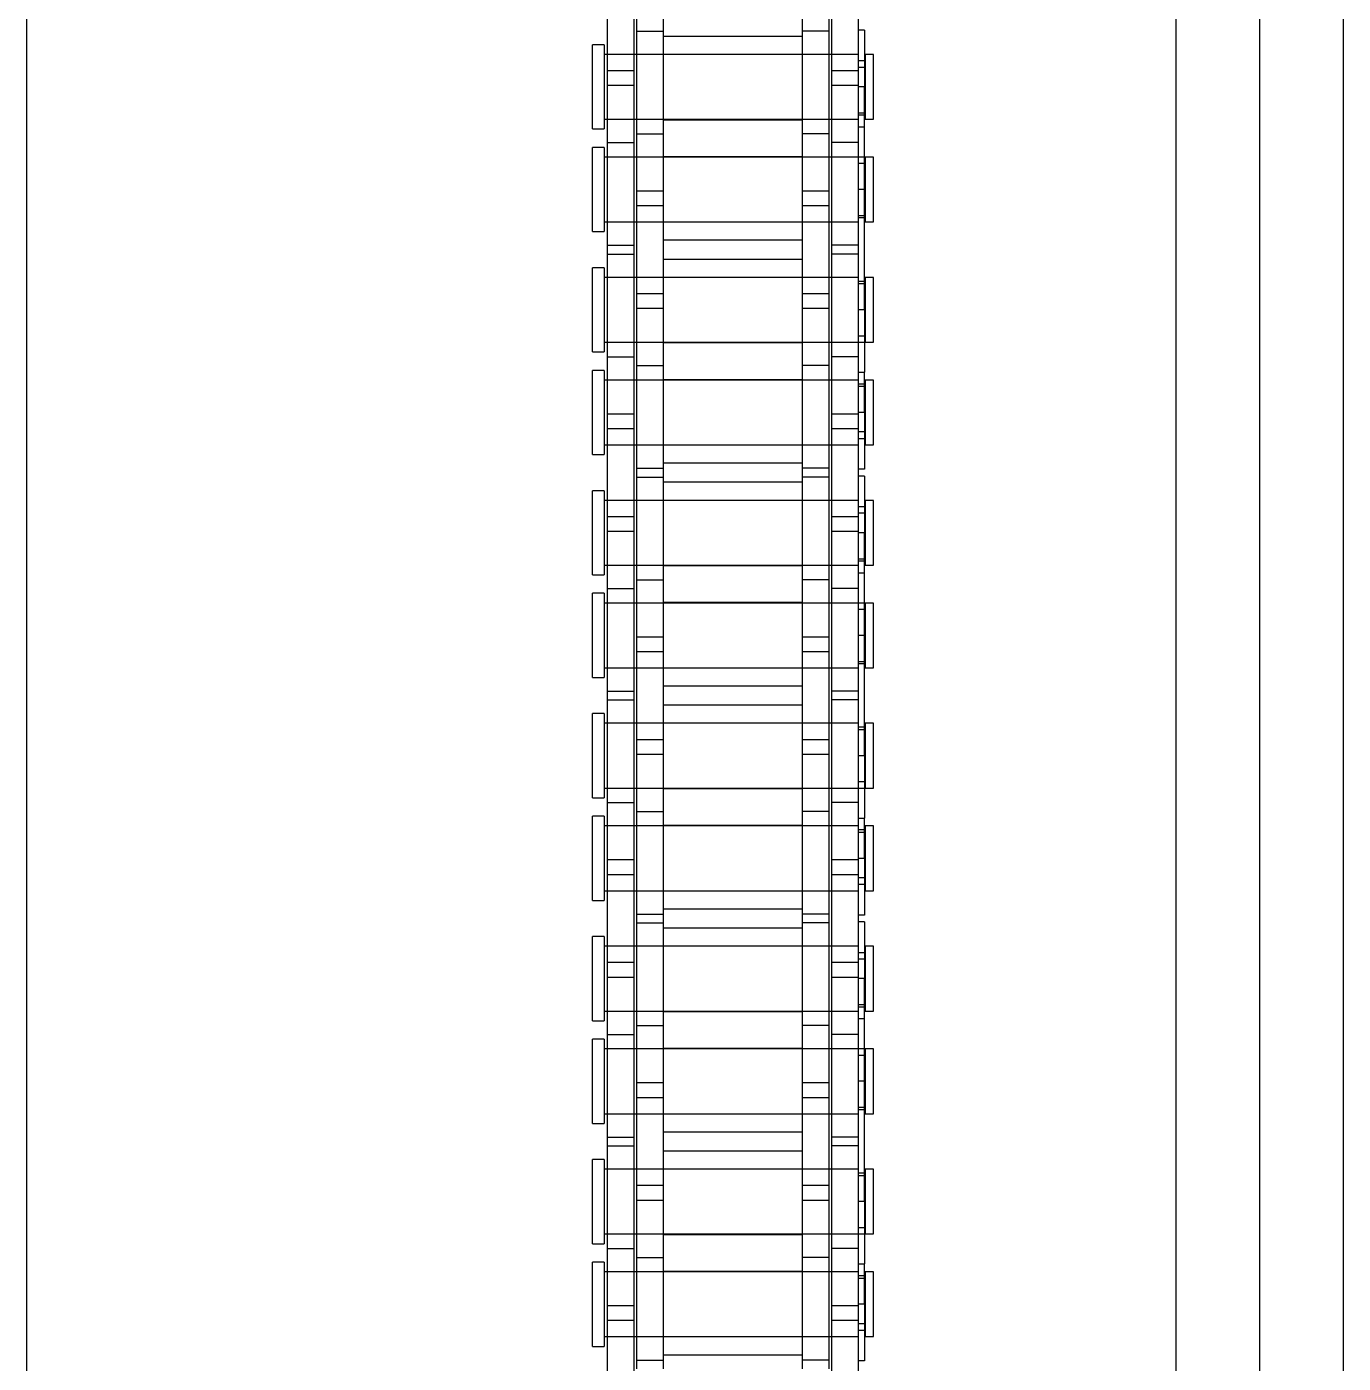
# Model space of a CAD drawing. Header units: metres. Extents: x 0 to 63075, y 0 to 44550.
# Drawn here: x 14171.9 to 14246.9, y 26817.1 to 26893.3 of the extents above; entities that cross this region are included whole.
import ezdxf

# ---------------------------------------------------------------- set-up
doc = ezdxf.new("R2010")
doc.units = ezdxf.units.M
doc.header["$LTSCALE"] = 75
doc.linetypes.add('HIDDEN2', pattern=[4.7625, 3.175, -1.5875])
for name, color, linetype in [('SDM', 7, 'Continuous'), ('SL4', 4, 'Continuous'), ('ST1', 7, 'HIDDEN2')]:
    doc.layers.add(name, color=color, linetype=linetype)

# ---------------------------------------------------------------- blocks, each defined once
blk = doc.blocks.new('A$Ca53c419a')
at = {"layer": 'SL4'}
for p, q in [((2339.738, 281.235), (3664.713, 281.235)), ((2339.738, 215.76), (3664.713, 215.76)), ((3664.713, 206.235), (2339.738, 206.235))]:
    blk.add_line(p, q, dxfattribs=at)
at = {"layer": 'ST1'}
for p, q in [((2388.329, 249), (2393.126, 249)), ((2388.329, 249), (2388.329, 248.342)), ((2393.126, 248.342), (2393.126, 249)), ((2394.177, 249), (2398.974, 249)), ((2394.177, 249), (2394.177, 248.342)), ((2398.974, 248.342), (2398.974, 249)), ((2401.029, 249), (2405.826, 249)), ((2401.029, 249), (2401.029, 248.342)), ((2405.826, 248.342), (2405.826, 249)), ((2406.877, 249), (2411.674, 249)), ((2406.877, 249), (2406.877, 248.342)), ((2411.674, 248.342), (2411.674, 249)), ((2413.729, 249), (2418.526, 249)), ((2413.729, 249), (2413.729, 248.342)), ((2418.526, 248.342), (2418.526, 249)), ((2419.577, 249), (2424.374, 249)), ((2419.577, 249), (2419.577, 248.342)), ((2424.374, 248.342), (2424.374, 249)), ((2426.429, 249), (2431.226, 249)), ((2426.429, 249), (2426.429, 248.342)), ((2431.226, 248.342), (2431.226, 249)), ((2432.277, 249), (2437.074, 249)), ((2432.277, 249), (2432.277, 248.342)), ((2437.074, 248.342), (2437.074, 249)), ((2439.129, 249), (2443.926, 249)), ((2439.129, 249), (2439.129, 248.342)), ((2443.926, 248.342), (2443.926, 249)), ((2444.977, 249), (2449.774, 249)), ((2444.977, 249), (2444.977, 248.342)), ((2449.774, 248.342), (2449.774, 249)), ((2451.829, 249), (2456.626, 249)), ((2451.829, 249), (2451.829, 248.342)), ((2456.626, 248.342), (2456.626, 249)), ((2457.677, 249), (2462.474, 249)), ((2457.677, 249), (2457.677, 248.342)), ((2462.474, 248.342), (2462.474, 249)), ((2393.126, 248.342), (2388.329, 248.342)), ((2388.883, 248.342), (2388.883, 233.843)), ((2392.573, 233.843), (2392.573, 248.342)), ((2398.974, 248.342), (2394.177, 248.342)), ((2394.731, 248.342), (2394.731, 233.843)), ((2398.421, 233.843), (2398.421, 248.342)), ((2405.826, 248.342), (2401.029, 248.342)), ((2401.583, 248.342), (2401.583, 233.843)), ((2405.273, 233.843), (2405.273, 248.342)), ((2411.674, 248.342), (2406.877, 248.342)), ((2407.431, 248.342), (2407.431, 233.843)), ((2411.121, 233.843), (2411.121, 248.342)), ((2418.526, 248.342), (2413.729, 248.342)), ((2414.283, 248.342), (2414.283, 233.843)), ((2417.973, 233.843), (2417.973, 248.342)), ((2424.374, 248.342), (2419.577, 248.342)), ((2420.131, 248.342), (2420.131, 233.843)), ((2423.821, 233.843), (2423.821, 248.342)), ((2431.226, 248.342), (2426.429, 248.342)), ((2426.983, 248.342), (2426.983, 233.843)), ((2430.673, 233.843), (2430.673, 248.342)), ((2437.074, 248.342), (2432.277, 248.342)), ((2432.831, 248.342), (2432.831, 233.843)), ((2436.521, 233.843), (2436.521, 248.342)), ((2443.926, 248.342), (2439.129, 248.342)), ((2439.683, 248.342), (2439.683, 233.843)), ((2443.373, 233.843), (2443.373, 248.342)), ((2449.774, 248.342), (2444.977, 248.342)), ((2445.531, 248.342), (2445.531, 233.843)), ((2449.221, 233.843), (2449.221, 248.342)), ((2456.626, 248.342), (2451.829, 248.342)), ((2452.383, 248.342), (2452.383, 233.843)), ((2456.073, 233.843), (2456.073, 248.342)), ((2462.474, 248.342), (2457.677, 248.342)), ((2458.231, 248.342), (2458.231, 233.843)), ((2461.921, 233.843), (2461.921, 248.342)), ((2380.701, 248.157), (2389.796, 248.157)), ((2388.883, 248.157), (2388.883, 246.637)), ((2389.796, 248.157), (2390.656, 248.157)), ((2389.796, 246.637), (2389.796, 248.157)), ((2390.656, 248.157), (2399.751, 248.157)), ((2390.656, 248.157), (2390.656, 246.637)), ((2392.573, 246.637), (2392.573, 248.157)), ((2393.903, 248.157), (2393.903, 246.637)), ((2394.731, 248.157), (2394.731, 246.637)), ((2398.421, 246.637), (2398.421, 248.157)), ((2399.751, 248.157), (2399.751, 246.637)), ((2399.751, 248.157), (2406.101, 248.157)), ((2400.253, 248.157), (2400.253, 246.637)), ((2401.583, 248.157), (2401.583, 246.637)), ((2405.273, 246.637), (2405.273, 248.157)), ((2406.101, 248.157), (2406.101, 246.637)), ((2406.101, 248.157), (2415.196, 248.157)), ((2407.431, 248.157), (2407.431, 246.637)), ((2409.348, 246.637), (2409.348, 248.157)), ((2410.208, 248.157), (2410.208, 246.637)), ((2411.121, 246.637), (2411.121, 248.157)), ((2414.283, 248.157), (2414.283, 246.637)), ((2415.196, 248.157), (2416.056, 248.157)), ((2415.196, 246.637), (2415.196, 248.157)), ((2416.056, 248.157), (2425.151, 248.157)), ((2416.056, 248.157), (2416.056, 246.637)), ((2417.973, 246.637), (2417.973, 248.157)), ((2419.303, 248.157), (2419.303, 246.637)), ((2420.131, 248.157), (2420.131, 246.637)), ((2423.821, 246.637), (2423.821, 248.157)), ((2425.151, 248.157), (2425.151, 246.637)), ((2425.151, 248.157), (2431.501, 248.157)), ((2425.653, 248.157), (2425.653, 246.637)), ((2426.983, 248.157), (2426.983, 246.637)), ((2430.673, 246.637), (2430.673, 248.157)), ((2431.501, 248.157), (2431.501, 246.637)), ((2431.501, 248.157), (2440.596, 248.157)), ((2432.831, 248.157), (2432.831, 246.637)), ((2434.748, 246.637), (2434.748, 248.157)), ((2435.608, 248.157), (2435.608, 246.637)), ((2436.521, 246.637), (2436.521, 248.157)), ((2439.683, 248.157), (2439.683, 246.637)), ((2440.596, 248.157), (2441.456, 248.157)), ((2440.596, 246.637), (2440.596, 248.157)), ((2441.456, 248.157), (2450.551, 248.157)), ((2441.456, 248.157), (2441.456, 246.637)), ((2443.373, 246.637), (2443.373, 248.157)), ((2444.703, 248.157), (2444.703, 246.637)), ((2445.531, 248.157), (2445.531, 246.637)), ((2449.221, 246.637), (2449.221, 248.157)), ((2450.551, 248.157), (2450.551, 246.637)), ((2450.551, 248.157), (2456.901, 248.157)), ((2451.053, 248.157), (2451.053, 246.637)), ((2452.383, 248.157), (2452.383, 246.637)), ((2456.073, 246.637), (2456.073, 248.157)), ((2456.901, 248.157), (2456.901, 246.637)), ((2456.901, 248.157), (2465.996, 248.157)), ((2458.231, 248.157), (2458.231, 246.637)), ((2460.148, 246.637), (2460.148, 248.157)), ((2461.008, 248.157), (2461.008, 246.637)), ((2461.921, 246.637), (2461.921, 248.157)), ((2380.701, 246.637), (2389.796, 246.637)), ((2387.051, 246.485), (2393.401, 246.485)), ((2387.553, 246.485), (2387.553, 244.965)), ((2388.883, 246.485), (2388.883, 244.965)), ((2389.796, 246.637), (2390.656, 246.637)), ((2390.656, 246.637), (2399.751, 246.637)), ((2392.573, 244.965), (2392.573, 246.485)), ((2393.401, 246.485), (2393.401, 244.965)), ((2393.401, 246.485), (2402.496, 246.485)), ((2394.731, 246.485), (2394.731, 244.965)), ((2396.648, 244.965), (2396.648, 246.485)), ((2397.508, 246.485), (2397.508, 244.965)), ((2398.421, 244.965), (2398.421, 246.485)), ((2399.751, 246.637), (2406.101, 246.637)), ((2401.583, 246.485), (2401.583, 244.965)), ((2402.496, 246.485), (2403.356, 246.485)), ((2402.496, 244.965), (2402.496, 246.485)), ((2403.356, 246.485), (2412.451, 246.485)), ((2403.356, 246.485), (2403.356, 244.965)), ((2405.273, 244.965), (2405.273, 246.485)), ((2406.101, 246.637), (2415.196, 246.637)), ((2406.603, 246.485), (2406.603, 244.965)), ((2407.431, 246.485), (2407.431, 244.965)), ((2411.121, 244.965), (2411.121, 246.485)), ((2412.451, 246.485), (2412.451, 244.965)), ((2412.451, 246.485), (2418.801, 246.485)), ((2412.953, 246.485), (2412.953, 244.965)), ((2414.283, 246.485), (2414.283, 244.965)), ((2415.196, 246.637), (2416.056, 246.637)), ((2416.056, 246.637), (2425.151, 246.637)), ((2417.973, 244.965), (2417.973, 246.485)), ((2418.801, 246.485), (2418.801, 244.965)), ((2418.801, 246.485), (2427.896, 246.485)), ((2420.131, 246.485), (2420.131, 244.965)), ((2422.048, 244.965), (2422.048, 246.485)), ((2422.908, 246.485), (2422.908, 244.965)), ((2423.821, 244.965), (2423.821, 246.485)), ((2425.151, 246.637), (2431.501, 246.637)), ((2426.983, 246.485), (2426.983, 244.965)), ((2427.896, 246.485), (2428.756, 246.485)), ((2427.896, 244.965), (2427.896, 246.485)), ((2428.756, 246.485), (2437.851, 246.485)), ((2428.756, 246.485), (2428.756, 244.965)), ((2430.673, 244.965), (2430.673, 246.485)), ((2431.501, 246.637), (2440.596, 246.637)), ((2432.003, 246.485), (2432.003, 244.965)), ((2432.831, 246.485), (2432.831, 244.965)), ((2436.521, 244.965), (2436.521, 246.485)), ((2437.851, 246.485), (2437.851, 244.965)), ((2437.851, 246.485), (2444.201, 246.485)), ((2438.353, 246.485), (2438.353, 244.965)), ((2439.683, 246.485), (2439.683, 244.965)), ((2440.596, 246.637), (2441.456, 246.637)), ((2441.456, 246.637), (2450.551, 246.637)), ((2443.373, 244.965), (2443.373, 246.485)), ((2444.201, 246.485), (2444.201, 244.965)), ((2444.201, 246.485), (2453.296, 246.485)), ((2445.531, 246.485), (2445.531, 244.965)), ((2447.448, 244.965), (2447.448, 246.485)), ((2448.308, 246.485), (2448.308, 244.965)), ((2449.221, 244.965), (2449.221, 246.485)), ((2450.551, 246.637), (2456.901, 246.637)), ((2452.383, 246.485), (2452.383, 244.965)), ((2453.296, 246.485), (2454.156, 246.485)), ((2453.296, 244.965), (2453.296, 246.485)), ((2454.156, 246.485), (2463.251, 246.485)), ((2454.156, 246.485), (2454.156, 244.965)), ((2456.073, 244.965), (2456.073, 246.485)), ((2456.901, 246.637), (2465.996, 246.637)), ((2457.403, 246.485), (2457.403, 244.965)), ((2458.231, 246.485), (2458.231, 244.965)), ((2461.921, 244.965), (2461.921, 246.485)), ((2463.251, 246.485), (2463.251, 244.965)), ((2463.251, 246.485), (2469.601, 246.485)), ((2387.051, 244.965), (2393.401, 244.965)), ((2387.836, 237.035), (2387.836, 244.965)), ((2388.883, 244.965), (2388.883, 237.035)), ((2392.573, 237.035), (2392.573, 244.965)), ((2392.616, 244.965), (2392.616, 237.035)), ((2393.401, 244.965), (2402.496, 244.965)), ((2394.688, 237.035), (2394.688, 244.965)), ((2394.731, 244.965), (2394.731, 237.035)), ((2398.421, 237.035), (2398.421, 244.965)), ((2399.468, 244.965), (2399.468, 237.035)), ((2400.536, 237.035), (2400.536, 244.965)), ((2401.583, 244.965), (2401.583, 237.035)), ((2402.496, 244.965), (2403.356, 244.965)), ((2403.356, 244.965), (2412.451, 244.965)), ((2405.273, 237.035), (2405.273, 244.965)), ((2405.316, 244.965), (2405.316, 237.035)), ((2407.388, 237.035), (2407.388, 244.965)), ((2407.431, 244.965), (2407.431, 237.035)), ((2411.121, 237.035), (2411.121, 244.965)), ((2412.168, 244.965), (2412.168, 237.035)), ((2412.451, 244.965), (2418.801, 244.965)), ((2413.236, 237.035), (2413.236, 244.965)), ((2414.283, 244.965), (2414.283, 237.035)), ((2417.973, 237.035), (2417.973, 244.965)), ((2418.016, 244.965), (2418.016, 237.035)), ((2418.801, 244.965), (2427.896, 244.965)), ((2420.088, 237.035), (2420.088, 244.965)), ((2420.131, 244.965), (2420.131, 237.035)), ((2423.821, 237.035), (2423.821, 244.965)), ((2424.868, 244.965), (2424.868, 237.035)), ((2425.936, 237.035), (2425.936, 244.965)), ((2426.983, 244.965), (2426.983, 237.035)), ((2427.896, 244.965), (2428.756, 244.965)), ((2428.756, 244.965), (2437.851, 244.965)), ((2430.673, 237.035), (2430.673, 244.965)), ((2430.716, 244.965), (2430.716, 237.035)), ((2432.788, 237.035), (2432.788, 244.965)), ((2432.831, 244.965), (2432.831, 237.035)), ((2436.521, 237.035), (2436.521, 244.965)), ((2437.568, 244.965), (2437.568, 237.035)), ((2437.851, 244.965), (2444.201, 244.965)), ((2438.636, 237.035), (2438.636, 244.965)), ((2439.683, 244.965), (2439.683, 237.035)), ((2443.373, 237.035), (2443.373, 244.965)), ((2443.416, 244.965), (2443.416, 237.035)), ((2444.201, 244.965), (2453.296, 244.965)), ((2445.488, 237.035), (2445.488, 244.965)), ((2445.531, 244.965), (2445.531, 237.035)), ((2449.221, 237.035), (2449.221, 244.965)), ((2450.268, 244.965), (2450.268, 237.035)), ((2451.336, 237.035), (2451.336, 244.965)), ((2452.383, 244.965), (2452.383, 237.035)), ((2453.296, 244.965), (2454.156, 244.965)), ((2454.156, 244.965), (2463.251, 244.965)), ((2456.073, 237.035), (2456.073, 244.965)), ((2456.116, 244.965), (2456.116, 237.035)), ((2458.188, 237.035), (2458.188, 244.965)), ((2458.231, 244.965), (2458.231, 237.035)), ((2461.921, 237.035), (2461.921, 244.965)), ((2462.968, 244.965), (2462.968, 237.035)), ((2463.251, 244.965), (2469.601, 244.965)), ((2387.051, 237.035), (2393.401, 237.035)), ((2387.553, 235.515), (2387.553, 237.035)), ((2388.883, 237.035), (2388.883, 235.515)), ((2392.573, 235.515), (2392.573, 237.035)), ((2393.401, 235.515), (2393.401, 237.035)), ((2393.401, 237.035), (2402.496, 237.035)), ((2394.731, 237.035), (2394.731, 235.515)), ((2396.648, 235.515), (2396.648, 237.035)), ((2397.508, 237.035), (2397.508, 235.515)), ((2398.421, 235.515), (2398.421, 237.035)), ((2401.583, 237.035), (2401.583, 235.515)), ((2402.496, 237.035), (2403.356, 237.035)), ((2402.496, 235.515), (2402.496, 237.035)), ((2403.356, 237.035), (2412.451, 237.035)), ((2403.356, 237.035), (2403.356, 235.515)), ((2405.273, 235.515), (2405.273, 237.035)), ((2406.603, 235.515), (2406.603, 237.035)), ((2407.431, 237.035), (2407.431, 235.515)), ((2411.121, 235.515), (2411.121, 237.035)), ((2412.451, 235.515), (2412.451, 237.035)), ((2412.451, 237.035), (2418.801, 237.035)), ((2412.953, 235.515), (2412.953, 237.035)), ((2414.283, 237.035), (2414.283, 235.515)), ((2417.973, 235.515), (2417.973, 237.035)), ((2418.801, 235.515), (2418.801, 237.035)), ((2418.801, 237.035), (2427.896, 237.035)), ((2420.131, 237.035), (2420.131, 235.515)), ((2422.048, 235.515), (2422.048, 237.035)), ((2422.908, 237.035), (2422.908, 235.515)), ((2423.821, 235.515), (2423.821, 237.035)), ((2426.983, 237.035), (2426.983, 235.515)), ((2427.896, 237.035), (2428.756, 237.035)), ((2427.896, 235.515), (2427.896, 237.035)), ((2428.756, 237.035), (2437.851, 237.035)), ((2428.756, 237.035), (2428.756, 235.515)), ((2430.673, 235.515), (2430.673, 237.035)), ((2432.003, 235.515), (2432.003, 237.035)), ((2432.831, 237.035), (2432.831, 235.515)), ((2436.521, 235.515), (2436.521, 237.035)), ((2437.851, 235.515), (2437.851, 237.035)), ((2437.851, 237.035), (2444.201, 237.035)), ((2438.353, 235.515), (2438.353, 237.035)), ((2439.683, 237.035), (2439.683, 235.515)), ((2443.373, 235.515), (2443.373, 237.035)), ((2444.201, 235.515), (2444.201, 237.035)), ((2444.201, 237.035), (2453.296, 237.035)), ((2445.531, 237.035), (2445.531, 235.515)), ((2447.448, 235.515), (2447.448, 237.035)), ((2448.308, 237.035), (2448.308, 235.515)), ((2449.221, 235.515), (2449.221, 237.035)), ((2452.383, 237.035), (2452.383, 235.515)), ((2453.296, 237.035), (2454.156, 237.035)), ((2453.296, 235.515), (2453.296, 237.035)), ((2454.156, 237.035), (2463.251, 237.035)), ((2454.156, 237.035), (2454.156, 235.515)), ((2456.073, 235.515), (2456.073, 237.035)), ((2457.403, 235.515), (2457.403, 237.035)), ((2458.231, 237.035), (2458.231, 235.515)), ((2461.921, 235.515), (2461.921, 237.035)), ((2463.251, 235.515), (2463.251, 237.035)), ((2463.251, 237.035), (2469.601, 237.035)), ((2380.701, 235.363), (2389.796, 235.363)), ((2387.051, 235.515), (2393.401, 235.515)), ((2388.883, 235.363), (2388.883, 233.843)), ((2389.796, 235.363), (2390.656, 235.363)), ((2389.796, 233.843), (2389.796, 235.363)), ((2390.656, 235.363), (2399.751, 235.363)), ((2390.656, 235.363), (2390.656, 233.843)), ((2392.573, 233.843), (2392.573, 235.363)), ((2393.401, 235.515), (2402.496, 235.515)), ((2393.903, 233.843), (2393.903, 235.363)), ((2394.731, 235.363), (2394.731, 233.511)), ((2398.421, 233.843), (2398.421, 235.363)), ((2399.751, 233.843), (2399.751, 235.363)), ((2399.751, 235.363), (2406.101, 235.363)), ((2400.253, 233.843), (2400.253, 235.363)), ((2401.583, 235.363), (2401.583, 233.843)), ((2402.496, 235.515), (2403.356, 235.515)), ((2403.356, 235.515), (2412.451, 235.515)), ((2405.273, 233.511), (2405.273, 235.363)), ((2406.101, 233.843), (2406.101, 235.363)), ((2406.101, 235.363), (2415.196, 235.363)), ((2407.431, 235.363), (2407.431, 233.843)), ((2409.348, 233.843), (2409.348, 235.363)), ((2410.208, 235.363), (2410.208, 233.843)), ((2411.121, 233.843), (2411.121, 235.363)), ((2412.451, 235.515), (2418.801, 235.515)), ((2414.283, 235.363), (2414.283, 233.843)), ((2415.196, 235.363), (2416.056, 235.363)), ((2415.196, 233.843), (2415.196, 235.363)), ((2416.056, 235.363), (2425.151, 235.363)), ((2416.056, 235.363), (2416.056, 233.843)), ((2417.973, 233.843), (2417.973, 235.363)), ((2418.801, 235.515), (2427.896, 235.515)), ((2419.303, 233.843), (2419.303, 235.363)), ((2420.131, 235.363), (2420.131, 233.511)), ((2423.821, 233.843), (2423.821, 235.363)), ((2425.151, 233.843), (2425.151, 235.363)), ((2425.151, 235.363), (2431.501, 235.363)), ((2425.653, 233.843), (2425.653, 235.363)), ((2426.983, 235.363), (2426.983, 233.843)), ((2427.896, 235.515), (2428.756, 235.515)), ((2428.756, 235.515), (2437.851, 235.515)), ((2430.673, 233.511), (2430.673, 235.363)), ((2431.501, 233.843), (2431.501, 235.363)), ((2431.501, 235.363), (2440.596, 235.363)), ((2432.831, 235.363), (2432.831, 233.843)), ((2434.748, 233.843), (2434.748, 235.363)), ((2435.608, 235.363), (2435.608, 233.843)), ((2436.521, 233.843), (2436.521, 235.363)), ((2437.851, 235.515), (2444.201, 235.515)), ((2439.683, 235.363), (2439.683, 233.843)), ((2440.596, 235.363), (2441.456, 235.363)), ((2440.596, 233.843), (2440.596, 235.363)), ((2441.456, 235.363), (2450.551, 235.363)), ((2441.456, 235.363), (2441.456, 233.843)), ((2443.373, 233.843), (2443.373, 235.363)), ((2444.201, 235.515), (2453.296, 235.515)), ((2444.703, 233.843), (2444.703, 235.363)), ((2445.531, 235.363), (2445.531, 233.511)), ((2449.221, 233.843), (2449.221, 235.363)), ((2450.551, 233.843), (2450.551, 235.363)), ((2450.551, 235.363), (2456.901, 235.363)), ((2451.053, 233.843), (2451.053, 235.363)), ((2452.383, 235.363), (2452.383, 233.843)), ((2453.296, 235.515), (2454.156, 235.515)), ((2454.156, 235.515), (2463.251, 235.515)), ((2456.073, 233.511), (2456.073, 235.363)), ((2456.901, 233.843), (2456.901, 235.363)), ((2456.901, 235.363), (2465.996, 235.363)), ((2458.231, 235.363), (2458.231, 233.843)), ((2460.148, 233.843), (2460.148, 235.363)), ((2461.008, 235.363), (2461.008, 233.843)), ((2461.921, 233.843), (2461.921, 235.363)), ((2463.251, 235.515), (2469.601, 235.515)), ((2380.701, 233.843), (2389.796, 233.843)), ((2387.497, 233.511), (2387.497, 233.843)), ((2389.252, 233.843), (2389.252, 233.474)), ((2389.621, 233.511), (2389.621, 233.843)), ((2389.796, 233.843), (2390.656, 233.843)), ((2390.656, 233.843), (2399.751, 233.843)), ((2390.728, 233.511), (2390.728, 233.843)), ((2392.204, 233.474), (2392.204, 233.843)), ((2392.347, 233.511), (2392.347, 233.843)), ((2393.024, 233.843), (2393.024, 233.511)), ((2395.1, 233.843), (2395.1, 233.474)), ((2396.576, 233.511), (2396.576, 233.843)), ((2398.052, 233.474), (2398.052, 233.843)), ((2398.195, 233.511), (2398.195, 233.843)), ((2399.751, 233.843), (2406.101, 233.843)), ((2401.809, 233.511), (2401.809, 233.843)), ((2401.952, 233.843), (2401.952, 233.474)), ((2403.428, 233.511), (2403.428, 233.843)), ((2404.904, 233.474), (2404.904, 233.843)), ((2406.101, 233.843), (2415.196, 233.843)), ((2406.98, 233.511), (2406.98, 233.843)), ((2407.657, 233.511), (2407.657, 233.843)), ((2407.8, 233.843), (2407.8, 233.474)), ((2409.276, 233.511), (2409.276, 233.843)), ((2410.383, 233.511), (2410.383, 233.843)), ((2410.752, 233.474), (2410.752, 233.843)), ((2412.507, 233.511), (2412.507, 233.843)), ((2412.897, 233.511), (2412.897, 233.843)), ((2414.652, 233.843), (2414.652, 233.474)), ((2415.021, 233.511), (2415.021, 233.843)), ((2415.196, 233.843), (2416.056, 233.843)), ((2416.056, 233.843), (2425.151, 233.843)), ((2416.128, 233.511), (2416.128, 233.843)), ((2417.604, 233.474), (2417.604, 233.843)), ((2417.747, 233.511), (2417.747, 233.843)), ((2418.424, 233.843), (2418.424, 233.511)), ((2420.5, 233.843), (2420.5, 233.474)), ((2421.976, 233.511), (2421.976, 233.843)), ((2423.452, 233.474), (2423.452, 233.843)), ((2423.595, 233.511), (2423.595, 233.843)), ((2425.151, 233.843), (2431.501, 233.843)), ((2427.209, 233.511), (2427.209, 233.843)), ((2427.352, 233.843), (2427.352, 233.474)), ((2428.828, 233.511), (2428.828, 233.843)), ((2430.304, 233.474), (2430.304, 233.843)), ((2431.501, 233.843), (2440.596, 233.843)), ((2432.38, 233.511), (2432.38, 233.843)), ((2433.057, 233.511), (2433.057, 233.843)), ((2433.2, 233.843), (2433.2, 233.474)), ((2434.676, 233.511), (2434.676, 233.843)), ((2435.783, 233.511), (2435.783, 233.843)), ((2436.152, 233.474), (2436.152, 233.843)), ((2437.907, 233.511), (2437.907, 233.843)), ((2438.297, 233.511), (2438.297, 233.843)), ((2440.052, 233.843), (2440.052, 233.474)), ((2440.421, 233.511), (2440.421, 233.843)), ((2440.596, 233.843), (2441.456, 233.843)), ((2441.456, 233.843), (2450.551, 233.843)), ((2441.528, 233.511), (2441.528, 233.843)), ((2443.004, 233.474), (2443.004, 233.843)), ((2443.147, 233.511), (2443.147, 233.843)), ((2443.824, 233.843), (2443.824, 233.511)), ((2445.9, 233.843), (2445.9, 233.474)), ((2447.376, 233.511), (2447.376, 233.843)), ((2448.852, 233.474), (2448.852, 233.843)), ((2448.995, 233.511), (2448.995, 233.843)), ((2450.551, 233.843), (2456.901, 233.843)), ((2452.609, 233.511), (2452.609, 233.843)), ((2452.752, 233.843), (2452.752, 233.474)), ((2454.228, 233.511), (2454.228, 233.843)), ((2455.704, 233.474), (2455.704, 233.843)), ((2456.901, 233.843), (2465.996, 233.843)), ((2457.78, 233.511), (2457.78, 233.843)), ((2458.457, 233.511), (2458.457, 233.843)), ((2458.6, 233.843), (2458.6, 233.474)), ((2460.076, 233.511), (2460.076, 233.843)), ((2461.183, 233.511), (2461.183, 233.843)), ((2461.552, 233.474), (2461.552, 233.843)), ((2463.307, 233.511), (2463.307, 233.843)), ((2390.728, 233.511), (2387.497, 233.511)), ((2392.573, 233.474), (2388.883, 233.474)), ((2388.883, 233.474), (2388.883, 233)), ((2388.883, 233), (2392.573, 233)), ((2390.728, 233.511), (2393.024, 233.511)), ((2392.573, 233), (2392.573, 233.474)), ((2396.576, 233.511), (2393.024, 233.511)), ((2398.421, 233.474), (2394.731, 233.474)), ((2394.731, 233.474), (2394.731, 233)), ((2394.731, 233), (2398.421, 233)), ((2396.576, 233.511), (2409.276, 233.511)), ((2398.421, 233), (2398.421, 233.474)), ((2405.273, 233.474), (2401.583, 233.474)), ((2401.583, 233.474), (2401.583, 233)), ((2401.583, 233), (2405.273, 233)), ((2405.273, 233), (2405.273, 233.474)), ((2411.121, 233.474), (2407.431, 233.474)), ((2407.431, 233.474), (2407.431, 233)), ((2407.431, 233), (2411.121, 233)), ((2412.507, 233.511), (2409.276, 233.511)), ((2411.121, 233), (2411.121, 233.474)), ((2416.128, 233.511), (2412.897, 233.511)), ((2417.973, 233.474), (2414.283, 233.474)), ((2414.283, 233.474), (2414.283, 233)), ((2414.283, 233), (2417.973, 233)), ((2416.128, 233.511), (2418.424, 233.511)), ((2417.973, 233), (2417.973, 233.474)), ((2421.976, 233.511), (2418.424, 233.511)), ((2423.821, 233.474), (2420.131, 233.474)), ((2420.131, 233.474), (2420.131, 233)), ((2420.131, 233), (2423.821, 233)), ((2421.976, 233.511), (2434.676, 233.511)), ((2423.821, 233), (2423.821, 233.474)), ((2430.673, 233.474), (2426.983, 233.474)), ((2426.983, 233.474), (2426.983, 233)), ((2426.983, 233), (2430.673, 233)), ((2430.673, 233), (2430.673, 233.474)), ((2436.521, 233.474), (2432.831, 233.474)), ((2432.831, 233.474), (2432.831, 233)), ((2432.831, 233), (2436.521, 233)), ((2437.907, 233.511), (2434.676, 233.511)), ((2436.521, 233), (2436.521, 233.474)), ((2441.528, 233.511), (2438.297, 233.511)), ((2443.373, 233.474), (2439.683, 233.474)), ((2439.683, 233.474), (2439.683, 233)), ((2439.683, 233), (2443.373, 233)), ((2441.528, 233.511), (2443.824, 233.511)), ((2443.373, 233), (2443.373, 233.474)), ((2447.376, 233.511), (2443.824, 233.511)), ((2449.221, 233.474), (2445.531, 233.474)), ((2445.531, 233.474), (2445.531, 233)), ((2445.531, 233), (2449.221, 233)), ((2447.376, 233.511), (2460.076, 233.511)), ((2449.221, 233), (2449.221, 233.474)), ((2456.073, 233.474), (2452.383, 233.474)), ((2452.383, 233.474), (2452.383, 233)), ((2452.383, 233), (2456.073, 233)), ((2456.073, 233), (2456.073, 233.474)), ((2461.921, 233.474), (2458.231, 233.474)), ((2458.231, 233.474), (2458.231, 233)), ((2458.231, 233), (2461.921, 233)), ((2463.307, 233.511), (2460.076, 233.511)), ((2461.921, 233), (2461.921, 233.474)), ((2339.738, 215.76), (3664.713, 215.76)), ((3664.713, 210.998), (2339.738, 210.998))]:
    blk.add_line(p, q, dxfattribs=at)

msp = doc.modelspace()

# ---------------------------------------------------------------- block references
at = {"layer": 'SDM', "rotation": 90}
msp.add_blockref('A$Ca53c419a', (14453.134, 24429.769), dxfattribs=at)

doc.saveas('drawing.dxf')
